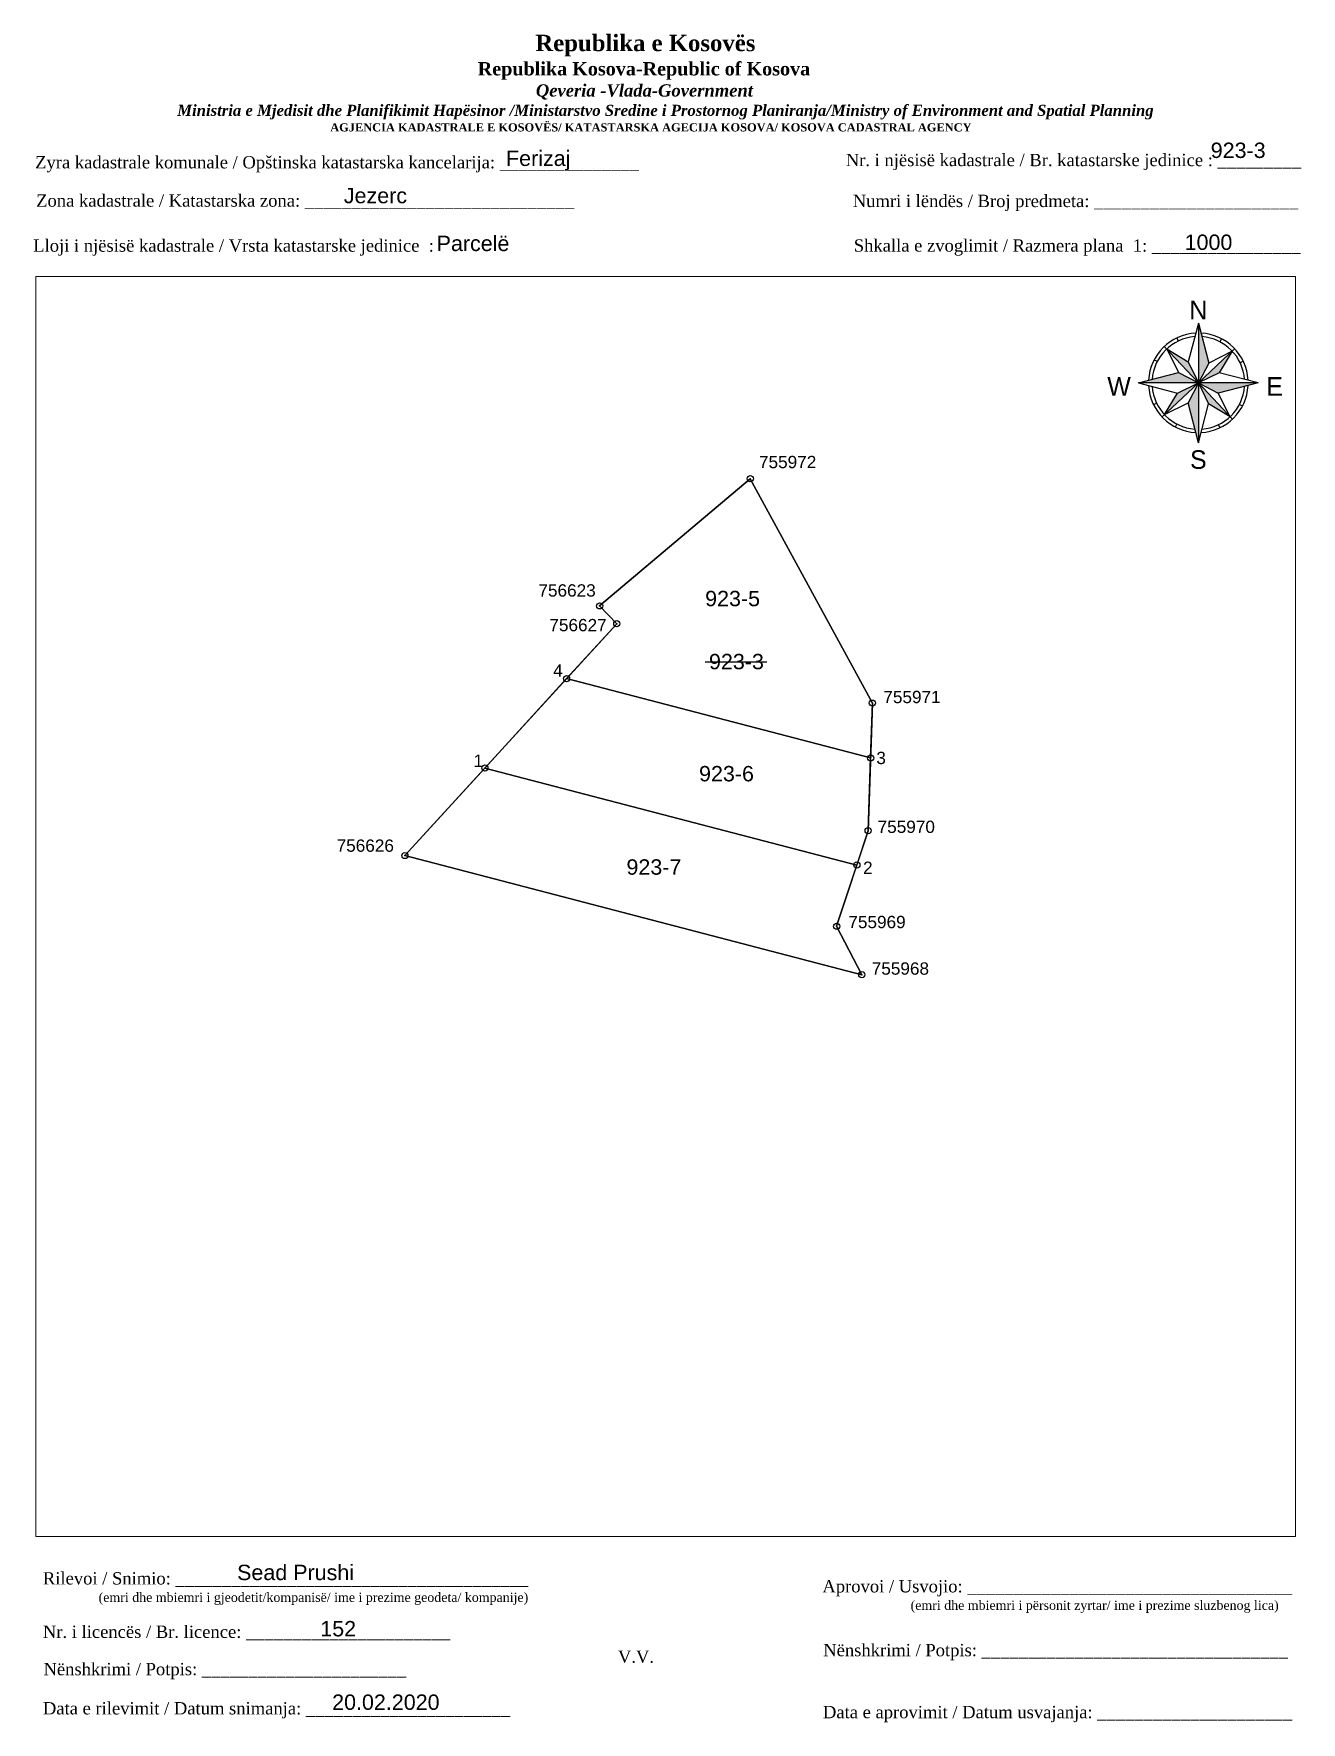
# Paper-space layout 'Manuali Portrait' of a CAD drawing. Header units: metres, sheet in millimetres. Extents: x 2 to 208, y 4 to 278.
# The model-space entities are those that its viewports show. They can reach past a viewport. Long polylines and large blocks are cut down to what shows.
import ezdxf
from ezdxf.enums import TextEntityAlignment as Align

# ---------------------------------------------------------------- set-up
doc = ezdxf.new("R2010")
doc.units = ezdxf.units.M
doc.header["$PDMODE"] = 32
doc.header["$PDSIZE"] = 1
for name, color, linetype in [('Korniza_txt', 250, 'Continuous'), ('Nr i ri', 1, 'Continuous'), ('Nr Parceles Baze', 7, 'Continuous'), ('Parcel e Re', 1, 'Continuous'), ('Parcela Baze', 7, 'Continuous'), ('Pika_ndarje', 1, 'Continuous')]:
    doc.layers.add(name, color=color, linetype=linetype)
doc.styles.add('North Arrow Text', font='', dxfattribs={"height": 0.1})
doc.styles.get("Standard").update_dxf_attribs({"font": 'arial.ttf'})
doc.styles.get('North Arrow Text').set_extended_font_data('Bodoni MT')

# ---------------------------------------------------------------- blocks, each defined once
blk = doc.blocks.new('*U59')
at = {"linetype": 'ByBlock', "lineweight": -2}
h = blk.add_hatch(color=0, dxfattribs=at)
h.paths.add_polyline_path([(0, 383), (0, 0), (66, 127)])
h.paths.add_polyline_path([(217, 203), (0, 0), (134, 65)])
h.paths.add_polyline_path([(383, 0), (0, 0), (127, -66)])
h.paths.add_polyline_path([(0, 0), (65, -134), (203, -217)])
h.paths.add_polyline_path([(0, 0), (-66, -127), (0, -383)])
h.paths.add_polyline_path([(0, 0), (-134, -65), (-217, -203)])
h.paths.add_polyline_path([(-127, 66), (-383, 0), (0, 0)])
h.paths.add_polyline_path([(-65, 134), (-203, 217), (0, 0)])
at = {"color": 0, "linetype": 'ByBlock', "lineweight": -2}
for points in [[(0, 383), (-65, 134)], [(0, 383), (0, -383)], [(0, 383), (66, 127)], [(0, 0), (-219, 233)], [(-203, 217), (-127, 66)], [(-203, 217), (-65, 134)], [(-138, 288), (-129, 268)], [(0, 0), (233, 219)], [(148, 283), (138, 263)], [(-283, 148), (-263, 138)], [(-65, 134), (0, 0)], [(66, 127), (0, 0)], [(217, 203), (66, 127)], [(217, 203), (134, 65)], [(288, 138), (268, 129)], [(-383, 0), (-127, 66)], [(-127, 66), (0, 0)], [(134, 65), (0, 0)], [(383, 0), (134, 65)], [(383, 0), (-383, 0)], [(-383, 0), (-134, -65)], [(0, 0), (-233, -219)], [(-217, -203), (-134, -65)], [(-134, -65), (0, 0)], [(0, 0), (-66, -127)], [(0, 0), (219, -233)], [(0, 0), (127, -66)], [(0, 0), (65, -134)], [(383, 0), (127, -66)], [(203, -217), (127, -66)], [(-288, -138), (-268, -129)], [(-217, -203), (-66, -127)], [(0, -383), (-66, -127)], [(0, -383), (65, -134)], [(203, -217), (65, -134)], [(263, -138), (283, -148)], [(-138, -263), (-148, -283)], [(129, -268), (138, -288)]]:
    blk.add_lwpolyline(points, dxfattribs=at)
for radius, start, end in [(319, 92.995, 177.005), (297, 94.3434, 175.6566), (319, 2.995, 87.005), (297, 4.3434, 85.6566), (319, 182.995, 267.005), (297, 184.3434, 265.6566), (319, 272.995, 357.005), (297, 274.3434, 355.6566)]:
    blk.add_arc((0, 0), radius, start, end, dxfattribs=at)
at = {"color": 0, "linetype": 'ByBlock', "lineweight": -2, "style": 'North Arrow Text'}
for s, p in [('N', (0, 371)), ('W', (-508, -118)), ('E', (489, -118)), ('S', (0, -586))]:
    blk.add_text(s, height=119, dxfattribs=at).set_placement(p, align=Align.BOTTOM_CENTER)

msp = doc.modelspace()

# ---------------------------------------------------------------- linework, layer by layer
at = {"layer": 'Nr Parceles Baze', "color": 1}
msp.add_line((7498614.16, 4692860.04), (7498624.16, 4692860.04), dxfattribs=at)
at = {"layer": 'Nr Parceles Baze', "color": 0}
for p in [(7498621.48, 4692889.8), (7498596.97, 4692869.11), (7498596.97, 4692869.11), (7498599.75, 4692866.22), (7498641.34, 4692853.3), (7498640.65, 4692832.56), (7498565.28, 4692828.51), (7498635.52, 4692817.02), (7498639.62, 4692809.14)]:
    msp.add_point(p, dxfattribs=at)
at = {"layer": 'Parcel e Re', "flags": 128}
msp.add_lwpolyline([(7498596.97, 4692869.11), (7498599.75, 4692866.22), (7498591.59, 4692857.29), (7498641.05, 4692844.4), (7498641.34, 4692853.3), (7498621.48, 4692889.8), (7498596.97, 4692869.11)], dxfattribs=at)
for points in [[(7498591.59, 4692857.29), (7498578.3, 4692842.75), (7498638.81, 4692826.97), (7498640.65, 4692832.56), (7498641.05, 4692844.4)], [(7498578.3, 4692842.75), (7498565.28, 4692828.51), (7498639.62, 4692809.14), (7498635.52, 4692817.02), (7498638.81, 4692826.97)]]:
    msp.add_lwpolyline(points, close=True, dxfattribs=at)
at = {"layer": 'Parcela Baze'}
msp.add_lwpolyline([(7498621.48, 4692889.8), (7498641.34, 4692853.3), (7498640.65, 4692832.56), (7498635.52, 4692817.02), (7498639.62, 4692809.14), (7498565.28, 4692828.51), (7498599.75, 4692866.22), (7498596.97, 4692869.11), (7498621.48, 4692889.8)], dxfattribs=at)
at = {"layer": 'Pika_ndarje', "linetype": 'Continuous'}
for p in [(7498591.59, 4692857.29), (7498578.3, 4692842.75), (7498641.05, 4692844.4), (7498638.81, 4692826.97)]:
    msp.add_point(p, dxfattribs=at)

# ---------------------------------------------------------------- texts
at = {"layer": 'Nr i ri', "char_height": 2.5, "attachment_point": 1}
for s, insert in [('923-5', (7498614.13, 4692871.56)), ('923-6', (7498613.14, 4692843.08)), ('923-7', (7498601.33, 4692827.9))]:
    msp.add_mtext_dynamic_manual_height_columns(s, width=12.9877, gutter_width=1, heights=[0], dxfattribs=dict(at, insert=insert))
at = {"layer": 'Nr Parceles Baze'}
for s, height, p in [('755972', 2, (7498622.89, 4692891.51)), ('756623', 2, (7498587.01, 4692870.63)), ('756623', 2, (7498587.01, 4692870.63)), ('756627', 2, (7498588.79, 4692864.99)), ('923-3', 2.5, (7498614.76, 4692858.81)), ('755971', 2, (7498643.12, 4692853.3)), ('755970', 2, (7498642.19, 4692832.19)), ('756626', 2, (7498554.18, 4692829.13)), ('755969', 2, (7498637.43, 4692816.71)), ('755968', 2, (7498641.23, 4692809.14))]:
    msp.add_text(s, height=height, dxfattribs=at).set_placement(p)
at = {"layer": 'Nr Parceles Baze', "color": 1, "linetype": 'Continuous', "char_height": 2, "attachment_point": 1}
for s, insert in [('4', (7498589.4, 4692859.6)), ('1', (7498576.45, 4692844.93)), ('2', (7498639.82, 4692827.53))]:
    msp.add_mtext_dynamic_manual_height_columns(s, width=2.1107, gutter_width=1, heights=[0], dxfattribs=dict(at, insert=insert))
at = {"layer": 'Pika_ndarje', "color": 1, "linetype": 'Continuous', "insert": (7498641.98, 4692845.39), "char_height": 2, "attachment_point": 1}
msp.add_mtext_dynamic_manual_height_columns('3', width=2.1107, gutter_width=1, heights=[0], dxfattribs=at)

psp = doc.layouts.new('Manuali Portrait')

# ---------------------------------------------------------------- block references
at = {"xscale": 0.0254, "yscale": 0.0254, "zscale": 0.0254}
psp.add_blockref('*U59', (191.14, 221.7), dxfattribs=at)

# ---------------------------------------------------------------- texts
at = {"layer": 'Korniza_txt', "attachment_point": 1}
for s, insert, char_height, width in [('\\pi77.297;{\\fBook Antiqua|b1|i0|c0|p18;\\H1.333x;Republika e Kosovës\\fTimes New Roman|b1|i0|c0|p18;\\P\\pi67.927;\\fBook Antiqua|b1|i0|c0|p18;\\H0.8125x;Republika Kosova-Republic of Kosova\\fTimes New Roman|b1|i0|c0|p18;\\P\\pi77.378;\\fBook Antiqua|b1|i1|c0|p18;\\H0.9233x;Qeveria -Vlada-Government \\P\\pi13.032,l6,t23.033;\\fTimes New Roman|b1|i1|c0|p18;\\H0.9x;Ministria e Mjedisit dhe Planifikimit Hapësinor /Ministarstvo Sredine i Prostornog Planiranja/Ministry of Environment and Spatial Planning\\P\\pi43.931,l0,tz;\\fBook Antiqua|b1|i0|c0|p18;\\H0.7406x;AGJENCIA KADASTRALE E KOSOVËS/ KATASTARSKA AGECIJA KOSOVA/ KOSOVA CADASTRAL AGENCY}', (5.98, 278.31), 2, 191.8237), ('{\\fTimes New Roman|b0|i0|c0|p18; Zyra kadastrale komunale / Opštinska katastarska kancelarija: _______________}', (1.15, 258.58), 2, 114.6874), ('Ferizaj', (78.51, 259.47), 2.5, 29.4868), ('{\\fTimes New Roman|b0|i0|c0|p18;Nr. i njësisë kadastrale / Br. katastarske jedinice : _________}', (133.78, 258.94), 2, 98.5379), ('923-3', (193.15, 260.77), 2.5, 29.4868), ('Jezerc', (52.12, 253.41), 2.5, 38.4326), ('{\\fTimes New Roman|b0|i0|c0|p18; Zona kadastrale / Katastarska zona: _____________________________}', (1.32, 252.35), 2, 87.8278), ('{\\fTimes New Roman|b0|i0|c0|p18; Numri i lëndës / Broj predmeta: ______________________}', (134.16, 252.29), 2, 83.344), ('{\\fTimes New Roman|b0|i0|c0|p18; Lloji i njësisë kadastrale / Vrsta katastarske jedinice  : }', (0.84, 245.03), 2, 108.0893), ('{\\fArial|b0|i0|c0|p34;Parcelë}', (67.22, 245.63), 2.5, 29.4868), ('{\\fTimes New Roman|b0|i0|c0|p18; Shkalla e zvoglimit / Razmera plana  1: ________________}', (134.33, 245.04), 2, 98.5379), ('1000', (188.9, 245.82), 2.5, 29.4868), ('{\\fTimes New Roman|b0|i0|c0|p18; Rilevoi / Snimio: ______________________________________\\P             \\H0.75x;(emri dhe mbiemri i gjeodetit/kompanisë/ ime i prezime geodeta/ kompanije)}', (2.41, 28.3), 2, 87.3883), ('Sead Prushi', (34.76, 29.51), 2.5, 41.9482), ('{\\fTimes New Roman|b0|i0|c0|p18; Aprovoi / Usvojio: ___________________________________\\P                    \\H0.75x;(emri dhe mbiemri i përsonit zyrtar/ ime i prezime sluzbenog lica)}', (129.22, 27.01), 2, 83.344), ('{\\fTimes New Roman|b0|i0|c0|p18; Nr. i licencës / Br. licence: ______________________\\P                                }', (2.41, 19.61), 2, 83.344), ('152', (48.29, 20.36), 2.5, 29.4868), ('{\\fTimes New Roman|b0|i0|c0|p18; Nënshkrimi / Potpis: _________________________________\\P                                 }', (129.36, 16.63), 2, 83.344), ('{\\fTimes New Roman|b0|i0|c0|p18;V.V.                                 }', (96.71, 15.56), 2, 9.4297), ('{\\fTimes New Roman|b0|i0|c0|p18; Nënshkrimi / Potpis: ______________________\\P                                 }', (2.51, 13.54), 2, 83.344), ('20.02.2020', (50.22, 8.41), 2.5, 29.4868), ('{\\fTimes New Roman|b0|i0|c0|p18; Data e rilevimit / Datum snimanja: ______________________\\P                                 }', (2.41, 7.17), 2, 83.344), ('{\\fTimes New Roman|b0|i0|c0|p18; Data e aprovimit / Datum usvajanja: _____________________}', (129.31, 6.55), 2, 83.344)]:
    psp.add_mtext(s, dxfattribs=dict(at, insert=insert, char_height=char_height, width=width))

# ---------------------------------------------------------------- viewports
at = {"layer": '0', "view_target_point": (7498604.33, 4692814.72)}
psp.add_viewport(center=(104.49, 136.55), size=(204.95, 204.8655), view_center_point=(3.39, 5.51), view_height=204.8655, dxfattribs=at)

doc.saveas('drawing.dxf')
